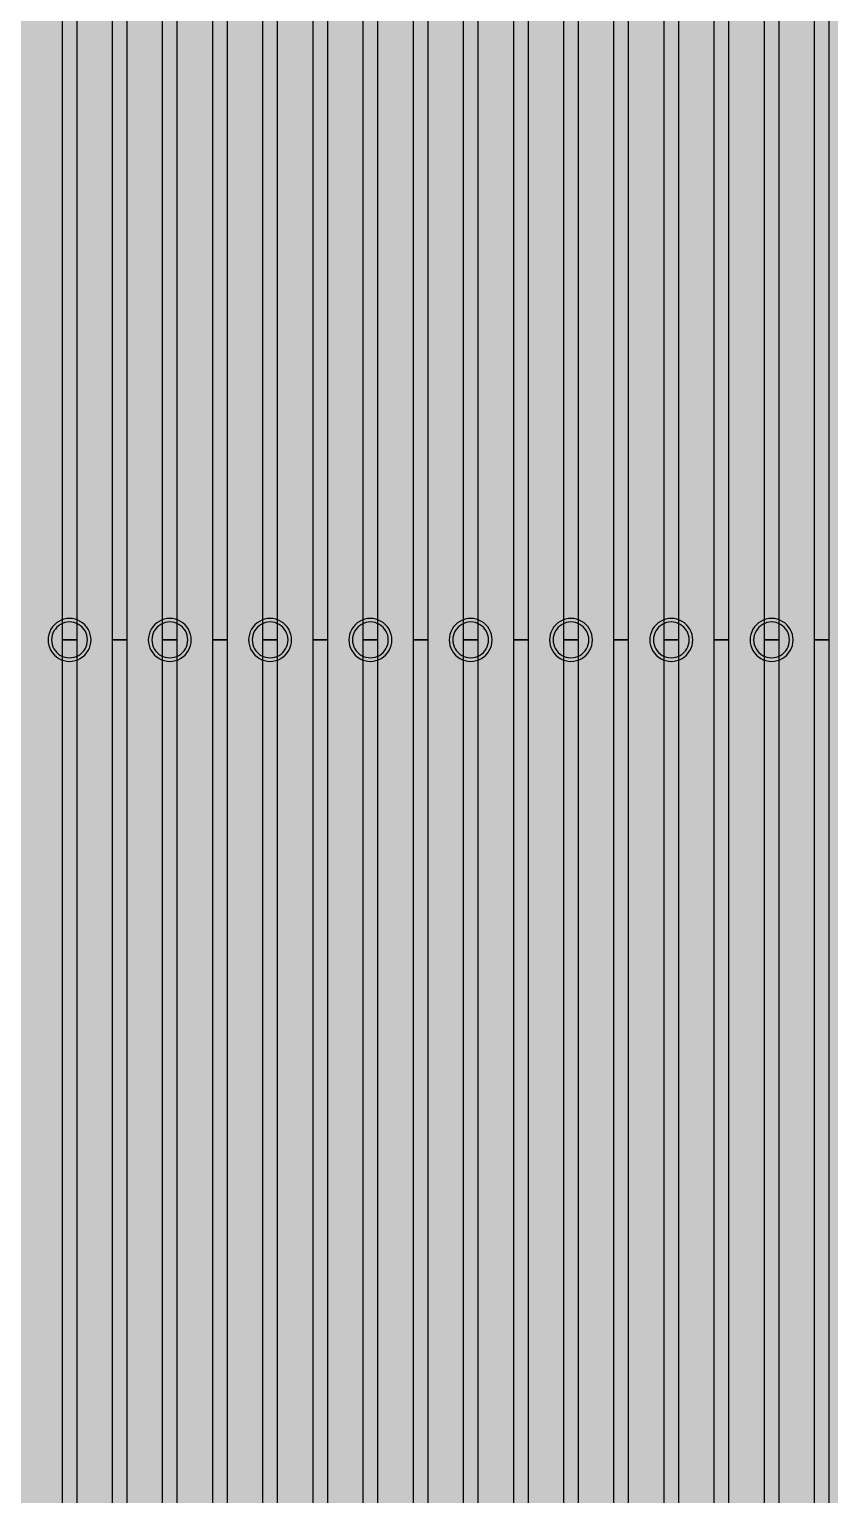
# Model space of a CAD drawing. Header units: metres. Extents: x -7231 to 10969, y -37556 to 1873.
# Drawn here: x 2755.9 to 2867.6, y -16751.3 to -16546.6 of the extents above; entities that cross this region are included whole.
import ezdxf

# ---------------------------------------------------------------- set-up
doc = ezdxf.new("R2010")
doc.units = ezdxf.units.M
for name, color, linetype in [('Metal1', 4, 'CONTINUOUS'), ('Metal2', 3, 'CONTINUOUS'), ('Polyimide', 7, 'CONTINUOUS')]:
    doc.layers.add(name, color=color, linetype=linetype)

msp = doc.modelspace()

# ---------------------------------------------------------------- hatches: boundary and pattern name
at = {"layer": 'Polyimide'}
msp.add_hatch(color=7, dxfattribs=at).paths.add_polyline_path([(4065.69, -468), (4066.67, -501.99), (4068.51, -535.99), (4071.41, -569.99), (4075.54, -603.99), (4081.04, -637.99), (4088.01, -671.99), (4096.52, -705.98), (4106.62, -739.98), (4118.33, -773.98), (4131.63, -807.98), (4146.49, -841.98), (4162.87, -875.98), (4180.68, -909.97), (4199.83, -943.97), (4220.22, -977.97), (4241.73, -1011.97), (4264.21, -1045.97), (4287.52, -1079.96), (4311.51, -1113.96), (4336.01, -1147.96), (4360.86, -1181.96), (4385.88, -1215.96), (4410.89, -1249.96), (4435.74, -1283.95), (4460.24, -1317.95), (4484.23, -1351.95), (4507.54, -1385.95), (4530.02, -1419.95), (4551.53, -1453.94), (4571.92, -1487.94), (4591.07, -1521.94), (4608.88, -1555.94), (4625.26, -1589.94), (4640.12, -1623.94), (4653.42, -1657.93), (4665.13, -1691.93), (4675.23, -1725.93), (4683.74, -1759.93), (4690.71, -1793.93), (4696.21, -1827.93), (4700.34, -1861.92), (4703.24, -1895.92), (4705.08, -1929.92), (4706.06, -1963.92), (4706.44, -1997.92), (4706.5, -2031.91), (4706.5, -4793.02), (4709.95, -4838.39), (4720.22, -4882.71), (4737.08, -4924.98), (4760.13, -4964.2), (4788.85, -4999.49), (4822.58, -5030.03), (4860.53, -5055.12), (4901.85, -5074.18), (4901.85, -5074.18), (4970.68, -5105.23), (5034.7, -5145.26), (5092.76, -5193.54), (5143.8, -5249.19), (5186.89, -5311.2), (5221.24, -5378.44), (5246.23, -5449.69), (5261.41, -5523.66), (5266.5, -5599), (5261.41, -5674.34), (5246.23, -5748.31), (5221.24, -5819.56), (5186.89, -5886.8), (5143.8, -5948.81), (5092.76, -6004.46), (5034.7, -6052.74), (4970.68, -6092.77), (4901.85, -6123.82), (4860.53, -6142.88), (4822.58, -6167.97), (4788.85, -6198.51), (4760.13, -6233.8), (4737.08, -6273.02), (4720.22, -6315.29), (4709.95, -6359.61), (4706.5, -6404.98), (4706.5, -9221.52), (4709.95, -9266.88), (4720.22, -9311.21), (4737.08, -9353.47), (4760.13, -9392.7), (4788.85, -9427.98), (4822.58, -9458.52), (4860.53, -9483.61), (4901.85, -9502.67), (4970.68, -9533.72), (5034.7, -9573.75), (5092.76, -9622.03), (5143.8, -9677.68), (5186.89, -9739.69), (5221.24, -9806.94), (5246.23, -9878.19), (5261.41, -9952.16), (5266.5, -10027.49), (5261.41, -10102.83), (5246.23, -10176.8), (5221.24, -10248.05), (5186.89, -10315.3), (5143.8, -10377.31), (5092.76, -10432.96), (5034.7, -10481.24), (4970.68, -10521.27), (4901.85, -10552.32), (4860.53, -10571.38), (4822.58, -10596.46), (4788.85, -10627), (4760.13, -10662.29), (4737.08, -10701.52), (4720.22, -10743.78), (4709.95, -10788.1), (4706.5, -10833.47), (4706.5, -13650.01), (4709.95, -13695.38), (4720.22, -13739.7), (4737.08, -13781.96), (4760.13, -13821.19), (4788.85, -13856.48), (4822.58, -13887.02), (4860.53, -13912.11), (4901.85, -13931.17), (4970.68, -13962.22), (5034.7, -14002.25), (5092.76, -14050.53), (5143.8, -14106.18), (5186.89, -14168.19), (5221.24, -14235.43), (5246.23, -14306.68), (5261.41, -14380.65), (5266.5, -14455.99), (5261.41, -14531.33), (5246.23, -14605.29), (5221.24, -14676.55), (5186.89, -14743.79), (5143.8, -14805.8), (5092.76, -14861.45), (5034.7, -14909.73), (4970.68, -14949.76), (4901.85, -14980.81), (4860.53, -14999.87), (4822.58, -15024.96), (4788.85, -15055.5), (4760.13, -15090.79), (4737.08, -15130.01), (4720.22, -15172.27), (4709.95, -15216.6), (4706.5, -15261.97), (4706.5, -15455.99), (4720.95, -15750.04), (4764.14, -16041.26), (4835.68, -16326.84), (4934.86, -16604.04), (5060.74, -16870.18), (5212.09, -17122.7), (5387.47, -17359.17), (5585.18, -17577.31), (5803.32, -17775.02), (6039.79, -17950.4), (6292.31, -18101.75), (6558.45, -18227.63), (6835.65, -18326.81), (7121.23, -18398.34), (7412.45, -18441.54), (7706.5, -18455.99), (9969.01, -18455.99), (10047.42, -18459.84), (10125.08, -18471.36), (10201.23, -18490.44), (10275.15, -18516.89), (10346.12, -18550.45), (10413.46, -18590.81), (10476.52, -18637.58), (10534.69, -18690.3), (10587.41, -18748.47), (10634.18, -18811.53), (10674.54, -18878.87), (10708.11, -18949.84), (10734.56, -19023.76), (10753.63, -19099.92), (10765.15, -19177.58), (10769.01, -19255.99), (10769.01, -20895.8), (10730.24, -20951.41), (10694.6, -21009.08), (10662.21, -21068.63), (10633.17, -21129.89), (10607.55, -21192.66), (10585.45, -21256.74), (10566.93, -21321.96), (10552.05, -21388.09), (10540.84, -21454.95), (10533.35, -21522.33), (10529.6, -21590.02), (10529.6, -21657.81), (10533.35, -21725.5), (10540.84, -21792.87), (10552.05, -21859.73), (10566.93, -21925.87), (10585.45, -21991.08), (10607.55, -22055.17), (10633.17, -22117.94), (10662.21, -22179.19), (10694.6, -22238.74), (10730.24, -22296.41), (10769.01, -22352.03), (10769.01, -32454.24), (10728.74, -32510.49), (10691.72, -32568.92), (10658.05, -32629.35), (10627.85, -32691.58), (10601.2, -32755.42), (10578.21, -32820.67), (10558.93, -32887.1), (10543.44, -32954.52), (10531.77, -33022.71), (10523.97, -33091.44), (10520.07, -33160.51), (10520.07, -33229.69), (10523.97, -33298.75), (10531.77, -33367.49), (10543.44, -33435.67), (10558.93, -33503.09), (10578.21, -33569.53), (10601.2, -33634.77), (10627.85, -33698.61), (10658.05, -33760.85), (10691.72, -33821.28), (10728.74, -33879.71), (10769.01, -33935.96), (10769.01, -36556), (10765.15, -36634.41), (10753.63, -36712.07), (10734.56, -36788.23), (10708.11, -36862.15), (10674.54, -36933.12), (10634.18, -37000.46), (10587.41, -37063.51), (10534.69, -37121.69), (10476.52, -37174.41), (10413.46, -37221.18), (10346.12, -37261.54), (10275.15, -37295.1), (10201.23, -37321.55), (10125.08, -37340.63), (10047.42, -37352.15), (9969.01, -37356), (-6231.01, -37356), (-6309.42, -37352.15), (-6387.08, -37340.63), (-6463.23, -37321.55), (-6537.15, -37295.1), (-6608.12, -37261.54), (-6675.46, -37221.18), (-6738.52, -37174.41), (-6796.69, -37121.69), (-6849.41, -37063.51), (-6896.18, -37000.46), (-6936.54, -36933.12), (-6970.11, -36862.15), (-6996.56, -36788.23), (-7015.63, -36712.07), (-7027.15, -36634.41), (-7031.01, -36556), (-7031.01, -33936), (-6990.74, -33879.75), (-6953.7, -33821.31), (-6920.03, -33760.88), (-6889.82, -33698.64), (-6863.18, -33634.8), (-6840.18, -33569.55), (-6820.9, -33503.11), (-6805.4, -33435.69), (-6793.74, -33367.49), (-6785.94, -33298.75), (-6782.03, -33229.68), (-6782.03, -33160.5), (-6785.94, -33091.43), (-6793.74, -33022.69), (-6805.4, -32954.5), (-6820.9, -32887.07), (-6840.18, -32820.63), (-6863.18, -32755.39), (-6889.82, -32691.54), (-6920.03, -32629.3), (-6953.7, -32568.87), (-6990.74, -32510.43), (-7031.01, -32454.18), (-7031.01, -22364.83), (-6990.74, -22308.58), (-6953.7, -22250.14), (-6920.03, -22189.71), (-6889.82, -22127.47), (-6863.18, -22063.62), (-6840.18, -21998.38), (-6820.9, -21931.94), (-6805.4, -21864.51), (-6793.74, -21796.32), (-6785.94, -21727.58), (-6782.03, -21658.51), (-6782.03, -21589.33), (-6785.94, -21520.26), (-6793.74, -21451.52), (-6805.4, -21383.32), (-6820.9, -21315.9), (-6840.18, -21249.46), (-6863.18, -21184.21), (-6889.82, -21120.37), (-6920.03, -21058.13), (-6953.7, -20997.7), (-6990.74, -20939.26), (-7031.01, -20883.01), (-7031.01, -19255.99), (-7027.15, -19177.58), (-7015.63, -19099.92), (-6996.56, -19023.76), (-6970.11, -18949.84), (-6936.54, -18878.87), (-6896.18, -18811.53), (-6849.41, -18748.47), (-6796.69, -18690.3), (-6738.52, -18637.58), (-6675.46, -18590.81), (-6608.12, -18550.45), (-6537.15, -18516.89), (-6463.23, -18490.44), (-6387.08, -18471.36), (-6309.42, -18459.84), (-6231.01, -18455.99), (-3968.5, -18455.99), (-3674.45, -18441.54), (-3383.23, -18398.34), (-3097.65, -18326.81), (-2820.45, -18227.63), (-2554.31, -18101.75), (-2301.79, -17950.4), (-2065.32, -17775.02), (-1847.18, -17577.31), (-1649.47, -17359.17), (-1474.09, -17122.7), (-1322.74, -16870.18), (-1196.86, -16604.04), (-1097.68, -16326.84), (-1026.14, -16041.26), (-982.95, -15750.04), (-968.5, -15455.99), (-968.5, -15261.97), (-971.95, -15216.6), (-982.22, -15172.27), (-999.08, -15130.01), (-1022.13, -15090.79), (-1050.85, -15055.5), (-1084.58, -15024.96), (-1122.53, -14999.87), (-1163.85, -14980.81), (-1232.68, -14949.76), (-1296.7, -14909.73), (-1354.76, -14861.45), (-1405.8, -14805.8), (-1448.89, -14743.79), (-1483.24, -14676.55), (-1508.23, -14605.29), (-1523.41, -14531.33), (-1528.5, -14455.99), (-1523.41, -14380.65), (-1508.23, -14306.68), (-1483.24, -14235.43), (-1448.89, -14168.19), (-1405.8, -14106.18), (-1354.76, -14050.53), (-1296.7, -14002.25), (-1232.68, -13962.22), (-1163.85, -13931.17), (-1122.53, -13912.11), (-1084.58, -13887.02), (-1050.85, -13856.48), (-1022.13, -13821.19), (-999.08, -13781.96), (-982.22, -13739.7), (-971.95, -13695.38), (-968.5, -13650.01), (-968.5, -12309.64), (-971.95, -12264.27), (-982.22, -12219.94), (-999.08, -12177.68), (-1022.13, -12138.46), (-1050.85, -12103.17), (-1084.58, -12072.63), (-1122.53, -12047.54), (-1163.85, -12028.48), (-1232.68, -11997.43), (-1296.7, -11957.4), (-1354.76, -11909.12), (-1405.8, -11853.47), (-1448.89, -11791.46), (-1483.24, -11724.22), (-1508.23, -11652.96), (-1523.41, -11579), (-1528.5, -11503.66), (-1523.41, -11428.32), (-1508.23, -11354.35), (-1483.24, -11283.1), (-1448.89, -11215.86), (-1405.8, -11153.85), (-1354.76, -11098.2), (-1296.7, -11049.92), (-1232.68, -11009.89), (-1163.85, -10978.84), (-1122.53, -10959.78), (-1084.58, -10934.69), (-1050.85, -10904.15), (-1022.13, -10868.86), (-999.08, -10829.63), (-982.22, -10787.37), (-971.95, -10743.05), (-968.5, -10697.68), (-968.5, -9357.31), (-971.95, -9311.94), (-982.22, -9267.62), (-999.08, -9225.35), (-1022.13, -9186.13), (-1050.85, -9150.84), (-1084.58, -9120.3), (-1122.53, -9095.21), (-1163.85, -9076.15), (-1163.85, -9076.15), (-1232.68, -9045.1), (-1296.7, -9005.07), (-1354.76, -8956.79), (-1405.8, -8901.14), (-1448.89, -8839.13), (-1483.24, -8771.89), (-1508.23, -8700.64), (-1523.41, -8626.67), (-1528.5, -8551.33), (-1523.41, -8475.99), (-1508.23, -8402.02), (-1483.24, -8330.77), (-1448.89, -8263.53), (-1405.8, -8201.52), (-1354.76, -8145.87), (-1296.7, -8097.59), (-1232.68, -8057.56), (-1163.85, -8026.51), (-1163.85, -8026.51), (-1122.53, -8007.45), (-1084.58, -7982.36), (-1050.85, -7951.82), (-1022.13, -7916.53), (-999.08, -7877.31), (-982.22, -7835.04), (-971.95, -7790.72), (-968.5, -7745.35), (-968.5, -6404.98), (-971.95, -6359.61), (-982.22, -6315.29), (-999.08, -6273.02), (-1022.13, -6233.8), (-1050.85, -6198.51), (-1084.58, -6167.97), (-1122.53, -6142.88), (-1163.85, -6123.82), (-1163.85, -6123.82), (-1232.68, -6092.77), (-1296.7, -6052.74), (-1354.76, -6004.46), (-1405.8, -5948.81), (-1448.89, -5886.8), (-1483.24, -5819.56), (-1508.23, -5748.31), (-1523.41, -5674.34), (-1528.5, -5599), (-1523.41, -5523.66), (-1508.23, -5449.69), (-1483.24, -5378.44), (-1448.89, -5311.2), (-1405.8, -5249.19), (-1354.76, -5193.54), (-1296.7, -5145.26), (-1232.68, -5105.23), (-1163.85, -5074.18), (-1163.85, -5074.18), (-1122.53, -5055.12), (-1084.58, -5030.03), (-1050.85, -4999.49), (-1022.13, -4964.2), (-999.08, -4924.98), (-982.22, -4882.71), (-971.95, -4838.39), (-968.5, -4793.02), (-968.5, -2031.91), (-968.44, -1997.92), (-968.06, -1963.92), (-967.05, -1929.92), (-965.18, -1895.92), (-962.22, -1861.92), (-958.01, -1827.93), (-952.41, -1793.93), (-945.31, -1759.93), (-936.64, -1725.93), (-926.35, -1691.93), (-914.43, -1657.93), (-900.88, -1623.94), (-885.74, -1589.94), (-869.05, -1555.94), (-850.91, -1521.94), (-831.4, -1487.94), (-810.63, -1453.94), (-788.72, -1419.95), (-765.82, -1385.95), (-742.07, -1351.95), (-717.63, -1317.95), (-692.67, -1283.95), (-667.36, -1249.96), (-641.88, -1215.96), (-616.39, -1181.96), (-591.08, -1147.96), (-566.12, -1113.96), (-541.68, -1079.96), (-517.93, -1045.97), (-495.03, -1011.97), (-473.12, -977.97), (-452.35, -943.97), (-432.84, -909.97), (-414.7, -875.98), (-398.01, -841.98), (-382.87, -807.98), (-369.32, -773.98), (-357.4, -739.98), (-347.11, -705.98), (-338.44, -671.99), (-331.34, -637.99), (-325.74, -603.99), (-321.53, -569.99), (-318.57, -535.99), (-316.7, -501.99), (-315.69, -468), (-315.31, -434), (-315.25, -400), (-315.25, 401), (-315.25, 451), (-315.25, 1644), (-270.25, 1644), (-270.03, 1637.13), (-269.35, 1630.29), (-268.23, 1623.52), (-266.67, 1616.82), (-264.68, 1610.25), (-262.26, 1603.82), (-259.42, 1597.56), (-256.18, 1591.5), (-252.55, 1585.67), (-248.55, 1580.08), (-244.19, 1574.77), (-239.5, 1569.75), (-234.48, 1565.06), (-229.17, 1560.7), (-223.58, 1556.7), (-217.75, 1553.07), (-211.69, 1549.83), (-205.43, 1546.99), (-199, 1544.57), (-192.43, 1542.58), (-185.73, 1541.02), (-178.96, 1539.9), (-172.12, 1539.22), (-165.25, 1539), (-158.38, 1539.22), (-151.54, 1539.9), (-144.77, 1541.02), (-138.07, 1542.58), (-131.5, 1544.57), (-125.07, 1546.99), (-118.81, 1549.83), (-112.75, 1553.07), (-106.92, 1556.7), (-101.33, 1560.7), (-96.02, 1565.06), (-91, 1569.75), (-86.31, 1574.77), (-81.95, 1580.08), (-77.95, 1585.67), (-74.32, 1591.5), (-71.08, 1597.56), (-68.24, 1603.82), (-65.82, 1610.25), (-63.83, 1616.82), (-62.27, 1623.52), (-61.15, 1630.29), (-60.47, 1637.13), (-60.25, 1644), (1853, 1644), (1853, 1573), (3815.25, 1573), (3815.46, 1579.54), (3816.11, 1586.05), (3817.17, 1592.51), (3818.66, 1598.88), (3820.56, 1605.14), (3822.86, 1611.27), (3825.56, 1617.23), (3828.65, 1623), (3832.1, 1628.56), (3835.91, 1633.88), (3840.07, 1638.93), (3844.54, 1643.71), (3849.32, 1648.18), (3854.37, 1652.34), (3859.69, 1656.15), (3865.25, 1659.6), (3871.02, 1662.69), (3876.98, 1665.39), (3883.11, 1667.69), (3889.37, 1669.59), (3895.74, 1671.08), (3902.2, 1672.14), (3908.71, 1672.79), (3915.25, 1673), (3921.79, 1672.79), (3928.3, 1672.14), (3934.76, 1671.08), (3941.13, 1669.59), (3947.39, 1667.69), (3953.52, 1665.39), (3959.48, 1662.69), (3965.25, 1659.6), (3970.81, 1656.15), (3976.13, 1652.34), (3981.18, 1648.18), (3985.96, 1643.71), (3990.43, 1638.93), (3994.59, 1633.88), (3998.4, 1628.56), (4001.85, 1623), (4004.94, 1617.23), (4007.64, 1611.27), (4009.94, 1605.14), (4011.84, 1598.88), (4013.33, 1592.51), (4014.39, 1586.05), (4015.04, 1579.54), (4015.25, 1573), (4065.25, 1573), (4065.25, 451), (4065.25, 401), (4065.25, -400), (4065.31, -434), (4065.69, -468)])

# ---------------------------------------------------------------- linework, layer by layer
at = {"layer": 'Metal1'}
for points in [[(2762.5, -2031.78), (2762.5, -16631.91), (2760.5, -16631.91), (2760.5, -2032.05)], [(2769.5, -2031.78), (2769.5, -16631.91), (2767.5, -16631.91), (2767.5, -2032.05)], [(2776.5, -2031.78), (2776.5, -16631.91), (2774.5, -16631.91), (2774.5, -2032.05)], [(2783.5, -2031.78), (2783.5, -16631.91), (2781.5, -16631.91), (2781.5, -2032.05)], [(2790.5, -2031.78), (2790.5, -16631.91), (2788.5, -16631.91), (2788.5, -2032.05)], [(2797.5, -2031.78), (2797.5, -16631.91), (2795.5, -16631.91), (2795.5, -2032.05)], [(2804.5, -2031.78), (2804.5, -16631.91), (2802.5, -16631.91), (2802.5, -2032.05)], [(2811.5, -2031.78), (2811.5, -16631.91), (2809.5, -16631.91), (2809.5, -2032.05)], [(2818.5, -2031.78), (2818.5, -16631.91), (2816.5, -16631.91), (2816.5, -2032.05)], [(2825.5, -2031.78), (2825.5, -16631.91), (2823.5, -16631.91), (2823.5, -2032.05)], [(2832.5, -2031.77), (2832.5, -16631.91), (2830.5, -16631.91), (2830.5, -2032.06)], [(2839.5, -2031.77), (2839.5, -16631.91), (2837.5, -16631.91), (2837.5, -2032.06)], [(2846.5, -2031.77), (2846.5, -16631.91), (2844.5, -16631.91), (2844.5, -2032.06)], [(2853.5, -2031.77), (2853.5, -16631.91), (2851.5, -16631.91), (2851.5, -2032.06)], [(2860.5, -2031.77), (2860.5, -16631.91), (2858.5, -16631.91), (2858.5, -2032.06)], [(2867.5, -2031.77), (2867.5, -16631.91), (2865.5, -16631.91), (2865.5, -2032.06)], [(2710.38, -17789.08), (2718.55, -17766.58), (2726.72, -17744.08), (2734.89, -17721.58), (2743.06, -17699.08), (2751.22, -17676.57), (2759.39, -17654.07), (2764.26, -17640.66), (2767.5, -17622.25), (2767.5, -16631.91), (2769.5, -16631.91), (2769.5, -17622.43), (2766.2, -17641.17), (2761.27, -17654.76), (2753.1, -17677.26), (2744.94, -17699.76), (2736.77, -17722.26), (2728.6, -17744.76), (2720.43, -17767.26), (2712.26, -17789.76)], [(2723.49, -17789.07), (2731.79, -17766.57), (2740.08, -17744.07), (2748.38, -17721.57), (2756.68, -17699.07), (2764.97, -17676.57), (2773.27, -17654.07), (2778.21, -17640.65), (2781.5, -17622.23), (2781.5, -16631.91), (2783.5, -16631.91), (2783.5, -17622.41), (2780.15, -17641.18), (2775.14, -17654.76), (2766.85, -17677.26), (2758.55, -17699.76), (2750.26, -17722.26), (2741.96, -17744.76), (2733.67, -17767.26), (2725.37, -17789.77)], [(2736.61, -17789.07), (2745.03, -17766.57), (2753.45, -17744.07), (2761.87, -17721.57), (2770.3, -17699.07), (2778.72, -17676.57), (2787.14, -17654.06), (2792.16, -17640.65), (2795.5, -17622.21), (2795.5, -16631.91), (2797.5, -16631.91), (2797.5, -17622.39), (2794.1, -17641.18), (2789.01, -17654.77), (2780.59, -17677.27), (2772.17, -17699.77), (2763.75, -17722.27), (2755.32, -17744.77), (2746.9, -17767.27), (2738.48, -17789.77)], [(2749.72, -17789.06), (2758.27, -17766.56), (2766.82, -17744.06), (2775.37, -17721.56), (2783.92, -17699.06), (2792.47, -17676.56), (2801.02, -17654.06), (2806.11, -17640.64), (2809.5, -17622.2), (2809.5, -16631.91), (2811.5, -16631.91), (2811.5, -17622.38), (2808.05, -17641.19), (2802.89, -17654.77), (2794.34, -17677.27), (2785.79, -17699.77), (2777.24, -17722.27), (2768.69, -17744.77), (2760.14, -17767.27), (2751.59, -17789.77)], [(2762.83, -17789.06), (2771.51, -17766.56), (2780.18, -17744.06), (2788.86, -17721.56), (2797.54, -17699.06), (2806.21, -17676.56), (2814.89, -17654.06), (2820.06, -17640.64), (2823.5, -17622.18), (2823.5, -16631.91), (2825.5, -16631.91), (2825.5, -17622.36), (2822, -17641.19), (2816.76, -17654.78), (2808.08, -17677.28), (2799.4, -17699.78), (2790.73, -17722.28), (2782.05, -17744.78), (2773.37, -17767.28), (2764.7, -17789.78)], [(2775.94, -17789.06), (2784.75, -17766.55), (2793.55, -17744.05), (2802.35, -17721.55), (2811.16, -17699.05), (2819.96, -17676.55), (2828.76, -17654.05), (2834.01, -17640.64), (2837.5, -17622.16), (2837.5, -16631.91), (2839.5, -16631.91), (2839.5, -17622.34), (2835.94, -17641.19), (2830.63, -17654.78), (2821.82, -17677.28), (2813.02, -17699.78), (2804.22, -17722.28), (2795.41, -17744.78), (2786.61, -17767.28), (2777.8, -17789.78)], [(2789.05, -17789.05), (2797.98, -17766.55), (2806.92, -17744.05), (2815.85, -17721.55), (2824.78, -17699.05), (2833.71, -17676.55), (2842.64, -17654.05), (2847.96, -17640.63), (2851.5, -17622.14), (2851.5, -16631.91), (2853.5, -16631.91), (2853.5, -17622.33), (2849.89, -17641.2), (2844.5, -17654.78), (2835.57, -17677.28), (2826.64, -17699.79), (2817.71, -17722.29), (2808.77, -17744.79), (2799.84, -17767.29), (2790.91, -17789.79)], [(2802.17, -17789.05), (2811.22, -17766.55), (2820.28, -17744.04), (2829.34, -17721.54), (2838.4, -17699.04), (2847.46, -17676.54), (2856.51, -17654.04), (2861.91, -17640.63), (2865.5, -17622.12), (2865.5, -16631.91), (2867.5, -16631.91), (2867.5, -17622.31), (2863.84, -17641.2), (2858.37, -17654.79), (2849.31, -17677.29), (2840.25, -17699.79), (2831.2, -17722.29), (2822.14, -17744.79), (2813.08, -17767.29), (2804.02, -17789.79)]]:
    msp.add_lwpolyline(points, dxfattribs=at)
for points in [[(2764.5, -16631.91), (2764.47, -16631.52), (2764.4, -16631.14), (2764.27, -16630.77), (2764.1, -16630.41), (2763.88, -16630.09), (2763.62, -16629.79), (2763.33, -16629.53), (2763, -16629.32), (2762.65, -16629.14), (2762.28, -16629.02), (2761.89, -16628.94), (2761.5, -16628.91), (2761.11, -16628.94), (2760.72, -16629.02), (2760.35, -16629.14), (2760, -16629.32), (2759.67, -16629.53), (2759.38, -16629.79), (2759.12, -16630.09), (2758.9, -16630.41), (2758.73, -16630.77), (2758.6, -16631.14), (2758.53, -16631.52), (2758.5, -16631.91), (2758.53, -16632.31), (2758.6, -16632.69), (2758.73, -16633.06), (2758.9, -16633.41), (2759.12, -16633.74), (2759.38, -16634.04), (2759.67, -16634.29), (2760, -16634.51), (2760.35, -16634.69), (2760.72, -16634.81), (2761.11, -16634.89), (2761.5, -16634.91), (2761.89, -16634.89), (2762.28, -16634.81), (2762.65, -16634.69), (2763, -16634.51), (2763.33, -16634.29), (2763.62, -16634.04), (2763.88, -16633.74), (2764.1, -16633.41), (2764.27, -16633.06), (2764.4, -16632.69), (2764.47, -16632.31), (2764.5, -16631.91)], [(2778.5, -16631.91), (2778.47, -16631.52), (2778.4, -16631.14), (2778.27, -16630.77), (2778.1, -16630.41), (2777.88, -16630.09), (2777.62, -16629.79), (2777.33, -16629.53), (2777, -16629.32), (2776.65, -16629.14), (2776.28, -16629.02), (2775.89, -16628.94), (2775.5, -16628.91), (2775.11, -16628.94), (2774.72, -16629.02), (2774.35, -16629.14), (2774, -16629.32), (2773.67, -16629.53), (2773.38, -16629.79), (2773.12, -16630.09), (2772.9, -16630.41), (2772.73, -16630.77), (2772.6, -16631.14), (2772.53, -16631.52), (2772.5, -16631.91), (2772.53, -16632.31), (2772.6, -16632.69), (2772.73, -16633.06), (2772.9, -16633.41), (2773.12, -16633.74), (2773.38, -16634.04), (2773.67, -16634.29), (2774, -16634.51), (2774.35, -16634.69), (2774.72, -16634.81), (2775.11, -16634.89), (2775.5, -16634.91), (2775.89, -16634.89), (2776.28, -16634.81), (2776.65, -16634.69), (2777, -16634.51), (2777.33, -16634.29), (2777.62, -16634.04), (2777.88, -16633.74), (2778.1, -16633.41), (2778.27, -16633.06), (2778.4, -16632.69), (2778.47, -16632.31), (2778.5, -16631.91)], [(2792.5, -16631.91), (2792.47, -16631.52), (2792.4, -16631.14), (2792.27, -16630.77), (2792.1, -16630.41), (2791.88, -16630.09), (2791.62, -16629.79), (2791.33, -16629.53), (2791, -16629.32), (2790.65, -16629.14), (2790.28, -16629.02), (2789.89, -16628.94), (2789.5, -16628.91), (2789.11, -16628.94), (2788.72, -16629.02), (2788.35, -16629.14), (2788, -16629.32), (2787.67, -16629.53), (2787.38, -16629.79), (2787.12, -16630.09), (2786.9, -16630.41), (2786.73, -16630.77), (2786.6, -16631.14), (2786.53, -16631.52), (2786.5, -16631.91), (2786.53, -16632.31), (2786.6, -16632.69), (2786.73, -16633.06), (2786.9, -16633.41), (2787.12, -16633.74), (2787.38, -16634.04), (2787.67, -16634.29), (2788, -16634.51), (2788.35, -16634.69), (2788.72, -16634.81), (2789.11, -16634.89), (2789.5, -16634.91), (2789.89, -16634.89), (2790.28, -16634.81), (2790.65, -16634.69), (2791, -16634.51), (2791.33, -16634.29), (2791.62, -16634.04), (2791.88, -16633.74), (2792.1, -16633.41), (2792.27, -16633.06), (2792.4, -16632.69), (2792.47, -16632.31), (2792.5, -16631.91)], [(2806.5, -16631.91), (2806.47, -16631.52), (2806.4, -16631.14), (2806.27, -16630.77), (2806.1, -16630.41), (2805.88, -16630.09), (2805.62, -16629.79), (2805.33, -16629.53), (2805, -16629.32), (2804.65, -16629.14), (2804.28, -16629.02), (2803.89, -16628.94), (2803.5, -16628.91), (2803.11, -16628.94), (2802.72, -16629.02), (2802.35, -16629.14), (2802, -16629.32), (2801.67, -16629.53), (2801.38, -16629.79), (2801.12, -16630.09), (2800.9, -16630.41), (2800.73, -16630.77), (2800.6, -16631.14), (2800.53, -16631.52), (2800.5, -16631.91), (2800.53, -16632.31), (2800.6, -16632.69), (2800.73, -16633.06), (2800.9, -16633.41), (2801.12, -16633.74), (2801.38, -16634.04), (2801.67, -16634.29), (2802, -16634.51), (2802.35, -16634.69), (2802.72, -16634.81), (2803.11, -16634.89), (2803.5, -16634.91), (2803.89, -16634.89), (2804.28, -16634.81), (2804.65, -16634.69), (2805, -16634.51), (2805.33, -16634.29), (2805.62, -16634.04), (2805.88, -16633.74), (2806.1, -16633.41), (2806.27, -16633.06), (2806.4, -16632.69), (2806.47, -16632.31), (2806.5, -16631.91)], [(2820.5, -16631.91), (2820.47, -16631.52), (2820.4, -16631.14), (2820.27, -16630.77), (2820.1, -16630.41), (2819.88, -16630.09), (2819.62, -16629.79), (2819.33, -16629.53), (2819, -16629.32), (2818.65, -16629.14), (2818.28, -16629.02), (2817.89, -16628.94), (2817.5, -16628.91), (2817.11, -16628.94), (2816.72, -16629.02), (2816.35, -16629.14), (2816, -16629.32), (2815.67, -16629.53), (2815.38, -16629.79), (2815.12, -16630.09), (2814.9, -16630.41), (2814.73, -16630.77), (2814.6, -16631.14), (2814.53, -16631.52), (2814.5, -16631.91), (2814.53, -16632.31), (2814.6, -16632.69), (2814.73, -16633.06), (2814.9, -16633.41), (2815.12, -16633.74), (2815.38, -16634.04), (2815.67, -16634.29), (2816, -16634.51), (2816.35, -16634.69), (2816.72, -16634.81), (2817.11, -16634.89), (2817.5, -16634.91), (2817.89, -16634.89), (2818.28, -16634.81), (2818.65, -16634.69), (2819, -16634.51), (2819.33, -16634.29), (2819.62, -16634.04), (2819.88, -16633.74), (2820.1, -16633.41), (2820.27, -16633.06), (2820.4, -16632.69), (2820.47, -16632.31), (2820.5, -16631.91)], [(2834.5, -16631.91), (2834.47, -16631.52), (2834.4, -16631.14), (2834.27, -16630.77), (2834.1, -16630.41), (2833.88, -16630.09), (2833.62, -16629.79), (2833.33, -16629.53), (2833, -16629.32), (2832.65, -16629.14), (2832.28, -16629.02), (2831.89, -16628.94), (2831.5, -16628.91), (2831.11, -16628.94), (2830.72, -16629.02), (2830.35, -16629.14), (2830, -16629.32), (2829.67, -16629.53), (2829.38, -16629.79), (2829.12, -16630.09), (2828.9, -16630.41), (2828.73, -16630.77), (2828.6, -16631.14), (2828.53, -16631.52), (2828.5, -16631.91), (2828.53, -16632.31), (2828.6, -16632.69), (2828.73, -16633.06), (2828.9, -16633.41), (2829.12, -16633.74), (2829.38, -16634.04), (2829.67, -16634.29), (2830, -16634.51), (2830.35, -16634.69), (2830.72, -16634.81), (2831.11, -16634.89), (2831.5, -16634.91), (2831.89, -16634.89), (2832.28, -16634.81), (2832.65, -16634.69), (2833, -16634.51), (2833.33, -16634.29), (2833.62, -16634.04), (2833.88, -16633.74), (2834.1, -16633.41), (2834.27, -16633.06), (2834.4, -16632.69), (2834.47, -16632.31), (2834.5, -16631.91)], [(2848.5, -16631.91), (2848.47, -16631.52), (2848.4, -16631.14), (2848.27, -16630.77), (2848.1, -16630.41), (2847.88, -16630.09), (2847.62, -16629.79), (2847.33, -16629.53), (2847, -16629.32), (2846.65, -16629.14), (2846.28, -16629.02), (2845.89, -16628.94), (2845.5, -16628.91), (2845.11, -16628.94), (2844.72, -16629.02), (2844.35, -16629.14), (2844, -16629.32), (2843.67, -16629.53), (2843.38, -16629.79), (2843.12, -16630.09), (2842.9, -16630.41), (2842.73, -16630.77), (2842.6, -16631.14), (2842.53, -16631.52), (2842.5, -16631.91), (2842.53, -16632.31), (2842.6, -16632.69), (2842.73, -16633.06), (2842.9, -16633.41), (2843.12, -16633.74), (2843.38, -16634.04), (2843.67, -16634.29), (2844, -16634.51), (2844.35, -16634.69), (2844.72, -16634.81), (2845.11, -16634.89), (2845.5, -16634.91), (2845.89, -16634.89), (2846.28, -16634.81), (2846.65, -16634.69), (2847, -16634.51), (2847.33, -16634.29), (2847.62, -16634.04), (2847.88, -16633.74), (2848.1, -16633.41), (2848.27, -16633.06), (2848.4, -16632.69), (2848.47, -16632.31), (2848.5, -16631.91)], [(2862.5, -16631.91), (2862.47, -16631.52), (2862.4, -16631.14), (2862.27, -16630.77), (2862.1, -16630.41), (2861.88, -16630.09), (2861.62, -16629.79), (2861.33, -16629.53), (2861, -16629.32), (2860.65, -16629.14), (2860.28, -16629.02), (2859.89, -16628.94), (2859.5, -16628.91), (2859.11, -16628.94), (2858.72, -16629.02), (2858.35, -16629.14), (2858, -16629.32), (2857.67, -16629.53), (2857.38, -16629.79), (2857.12, -16630.09), (2856.9, -16630.41), (2856.73, -16630.77), (2856.6, -16631.14), (2856.53, -16631.52), (2856.5, -16631.91), (2856.53, -16632.31), (2856.6, -16632.69), (2856.73, -16633.06), (2856.9, -16633.41), (2857.12, -16633.74), (2857.38, -16634.04), (2857.67, -16634.29), (2858, -16634.51), (2858.35, -16634.69), (2858.72, -16634.81), (2859.11, -16634.89), (2859.5, -16634.91), (2859.89, -16634.89), (2860.28, -16634.81), (2860.65, -16634.69), (2861, -16634.51), (2861.33, -16634.29), (2861.62, -16634.04), (2861.88, -16633.74), (2862.1, -16633.41), (2862.27, -16633.06), (2862.4, -16632.69), (2862.47, -16632.31), (2862.5, -16631.91)]]:
    msp.add_lwpolyline(points, close=True, dxfattribs=at)
at = {"layer": 'Metal2'}
for points in [[(2764.5, -16631.91), (2764.47, -16631.52), (2764.4, -16631.14), (2764.27, -16630.77), (2764.1, -16630.41), (2763.88, -16630.09), (2763.62, -16629.79), (2763.33, -16629.53), (2763, -16629.32), (2762.65, -16629.14), (2762.28, -16629.02), (2761.89, -16628.94), (2761.5, -16628.91), (2761.11, -16628.94), (2760.72, -16629.02), (2760.35, -16629.14), (2760, -16629.32), (2759.67, -16629.53), (2759.38, -16629.79), (2759.12, -16630.09), (2758.9, -16630.41), (2758.73, -16630.77), (2758.6, -16631.14), (2758.53, -16631.52), (2758.5, -16631.91), (2758.53, -16632.31), (2758.6, -16632.69), (2758.73, -16633.06), (2758.9, -16633.41), (2759.12, -16633.74), (2759.38, -16634.04), (2759.67, -16634.29), (2760, -16634.51), (2760.35, -16634.69), (2760.72, -16634.81), (2761.11, -16634.89), (2761.5, -16634.91), (2761.89, -16634.89), (2762.28, -16634.81), (2762.65, -16634.69), (2763, -16634.51), (2763.33, -16634.29), (2763.62, -16634.04), (2763.88, -16633.74), (2764.1, -16633.41), (2764.27, -16633.06), (2764.4, -16632.69), (2764.47, -16632.31), (2764.5, -16631.91)], [(2778.5, -16631.91), (2778.47, -16631.52), (2778.4, -16631.14), (2778.27, -16630.77), (2778.1, -16630.41), (2777.88, -16630.09), (2777.62, -16629.79), (2777.33, -16629.53), (2777, -16629.32), (2776.65, -16629.14), (2776.28, -16629.02), (2775.89, -16628.94), (2775.5, -16628.91), (2775.11, -16628.94), (2774.72, -16629.02), (2774.35, -16629.14), (2774, -16629.32), (2773.67, -16629.53), (2773.38, -16629.79), (2773.12, -16630.09), (2772.9, -16630.41), (2772.73, -16630.77), (2772.6, -16631.14), (2772.53, -16631.52), (2772.5, -16631.91), (2772.53, -16632.31), (2772.6, -16632.69), (2772.73, -16633.06), (2772.9, -16633.41), (2773.12, -16633.74), (2773.38, -16634.04), (2773.67, -16634.29), (2774, -16634.51), (2774.35, -16634.69), (2774.72, -16634.81), (2775.11, -16634.89), (2775.5, -16634.91), (2775.89, -16634.89), (2776.28, -16634.81), (2776.65, -16634.69), (2777, -16634.51), (2777.33, -16634.29), (2777.62, -16634.04), (2777.88, -16633.74), (2778.1, -16633.41), (2778.27, -16633.06), (2778.4, -16632.69), (2778.47, -16632.31), (2778.5, -16631.91)], [(2792.5, -16631.91), (2792.47, -16631.52), (2792.4, -16631.14), (2792.27, -16630.77), (2792.1, -16630.41), (2791.88, -16630.09), (2791.62, -16629.79), (2791.33, -16629.53), (2791, -16629.32), (2790.65, -16629.14), (2790.28, -16629.02), (2789.89, -16628.94), (2789.5, -16628.91), (2789.11, -16628.94), (2788.72, -16629.02), (2788.35, -16629.14), (2788, -16629.32), (2787.67, -16629.53), (2787.38, -16629.79), (2787.12, -16630.09), (2786.9, -16630.41), (2786.73, -16630.77), (2786.6, -16631.14), (2786.53, -16631.52), (2786.5, -16631.91), (2786.53, -16632.31), (2786.6, -16632.69), (2786.73, -16633.06), (2786.9, -16633.41), (2787.12, -16633.74), (2787.38, -16634.04), (2787.67, -16634.29), (2788, -16634.51), (2788.35, -16634.69), (2788.72, -16634.81), (2789.11, -16634.89), (2789.5, -16634.91), (2789.89, -16634.89), (2790.28, -16634.81), (2790.65, -16634.69), (2791, -16634.51), (2791.33, -16634.29), (2791.62, -16634.04), (2791.88, -16633.74), (2792.1, -16633.41), (2792.27, -16633.06), (2792.4, -16632.69), (2792.47, -16632.31), (2792.5, -16631.91)], [(2806.5, -16631.91), (2806.47, -16631.52), (2806.4, -16631.14), (2806.27, -16630.77), (2806.1, -16630.41), (2805.88, -16630.09), (2805.62, -16629.79), (2805.33, -16629.53), (2805, -16629.32), (2804.65, -16629.14), (2804.28, -16629.02), (2803.89, -16628.94), (2803.5, -16628.91), (2803.11, -16628.94), (2802.72, -16629.02), (2802.35, -16629.14), (2802, -16629.32), (2801.67, -16629.53), (2801.38, -16629.79), (2801.12, -16630.09), (2800.9, -16630.41), (2800.73, -16630.77), (2800.6, -16631.14), (2800.53, -16631.52), (2800.5, -16631.91), (2800.53, -16632.31), (2800.6, -16632.69), (2800.73, -16633.06), (2800.9, -16633.41), (2801.12, -16633.74), (2801.38, -16634.04), (2801.67, -16634.29), (2802, -16634.51), (2802.35, -16634.69), (2802.72, -16634.81), (2803.11, -16634.89), (2803.5, -16634.91), (2803.89, -16634.89), (2804.28, -16634.81), (2804.65, -16634.69), (2805, -16634.51), (2805.33, -16634.29), (2805.62, -16634.04), (2805.88, -16633.74), (2806.1, -16633.41), (2806.27, -16633.06), (2806.4, -16632.69), (2806.47, -16632.31), (2806.5, -16631.91)], [(2820.5, -16631.91), (2820.47, -16631.52), (2820.4, -16631.14), (2820.27, -16630.77), (2820.1, -16630.41), (2819.88, -16630.09), (2819.62, -16629.79), (2819.33, -16629.53), (2819, -16629.32), (2818.65, -16629.14), (2818.28, -16629.02), (2817.89, -16628.94), (2817.5, -16628.91), (2817.11, -16628.94), (2816.72, -16629.02), (2816.35, -16629.14), (2816, -16629.32), (2815.67, -16629.53), (2815.38, -16629.79), (2815.12, -16630.09), (2814.9, -16630.41), (2814.73, -16630.77), (2814.6, -16631.14), (2814.53, -16631.52), (2814.5, -16631.91), (2814.53, -16632.31), (2814.6, -16632.69), (2814.73, -16633.06), (2814.9, -16633.41), (2815.12, -16633.74), (2815.38, -16634.04), (2815.67, -16634.29), (2816, -16634.51), (2816.35, -16634.69), (2816.72, -16634.81), (2817.11, -16634.89), (2817.5, -16634.91), (2817.89, -16634.89), (2818.28, -16634.81), (2818.65, -16634.69), (2819, -16634.51), (2819.33, -16634.29), (2819.62, -16634.04), (2819.88, -16633.74), (2820.1, -16633.41), (2820.27, -16633.06), (2820.4, -16632.69), (2820.47, -16632.31), (2820.5, -16631.91)], [(2834.5, -16631.91), (2834.47, -16631.52), (2834.4, -16631.14), (2834.27, -16630.77), (2834.1, -16630.41), (2833.88, -16630.09), (2833.62, -16629.79), (2833.33, -16629.53), (2833, -16629.32), (2832.65, -16629.14), (2832.28, -16629.02), (2831.89, -16628.94), (2831.5, -16628.91), (2831.11, -16628.94), (2830.72, -16629.02), (2830.35, -16629.14), (2830, -16629.32), (2829.67, -16629.53), (2829.38, -16629.79), (2829.12, -16630.09), (2828.9, -16630.41), (2828.73, -16630.77), (2828.6, -16631.14), (2828.53, -16631.52), (2828.5, -16631.91), (2828.53, -16632.31), (2828.6, -16632.69), (2828.73, -16633.06), (2828.9, -16633.41), (2829.12, -16633.74), (2829.38, -16634.04), (2829.67, -16634.29), (2830, -16634.51), (2830.35, -16634.69), (2830.72, -16634.81), (2831.11, -16634.89), (2831.5, -16634.91), (2831.89, -16634.89), (2832.28, -16634.81), (2832.65, -16634.69), (2833, -16634.51), (2833.33, -16634.29), (2833.62, -16634.04), (2833.88, -16633.74), (2834.1, -16633.41), (2834.27, -16633.06), (2834.4, -16632.69), (2834.47, -16632.31), (2834.5, -16631.91)], [(2848.5, -16631.91), (2848.47, -16631.52), (2848.4, -16631.14), (2848.27, -16630.77), (2848.1, -16630.41), (2847.88, -16630.09), (2847.62, -16629.79), (2847.33, -16629.53), (2847, -16629.32), (2846.65, -16629.14), (2846.28, -16629.02), (2845.89, -16628.94), (2845.5, -16628.91), (2845.11, -16628.94), (2844.72, -16629.02), (2844.35, -16629.14), (2844, -16629.32), (2843.67, -16629.53), (2843.38, -16629.79), (2843.12, -16630.09), (2842.9, -16630.41), (2842.73, -16630.77), (2842.6, -16631.14), (2842.53, -16631.52), (2842.5, -16631.91), (2842.53, -16632.31), (2842.6, -16632.69), (2842.73, -16633.06), (2842.9, -16633.41), (2843.12, -16633.74), (2843.38, -16634.04), (2843.67, -16634.29), (2844, -16634.51), (2844.35, -16634.69), (2844.72, -16634.81), (2845.11, -16634.89), (2845.5, -16634.91), (2845.89, -16634.89), (2846.28, -16634.81), (2846.65, -16634.69), (2847, -16634.51), (2847.33, -16634.29), (2847.62, -16634.04), (2847.88, -16633.74), (2848.1, -16633.41), (2848.27, -16633.06), (2848.4, -16632.69), (2848.47, -16632.31), (2848.5, -16631.91)], [(2862.5, -16631.91), (2862.47, -16631.52), (2862.4, -16631.14), (2862.27, -16630.77), (2862.1, -16630.41), (2861.88, -16630.09), (2861.62, -16629.79), (2861.33, -16629.53), (2861, -16629.32), (2860.65, -16629.14), (2860.28, -16629.02), (2859.89, -16628.94), (2859.5, -16628.91), (2859.11, -16628.94), (2858.72, -16629.02), (2858.35, -16629.14), (2858, -16629.32), (2857.67, -16629.53), (2857.38, -16629.79), (2857.12, -16630.09), (2856.9, -16630.41), (2856.73, -16630.77), (2856.6, -16631.14), (2856.53, -16631.52), (2856.5, -16631.91), (2856.53, -16632.31), (2856.6, -16632.69), (2856.73, -16633.06), (2856.9, -16633.41), (2857.12, -16633.74), (2857.38, -16634.04), (2857.67, -16634.29), (2858, -16634.51), (2858.35, -16634.69), (2858.72, -16634.81), (2859.11, -16634.89), (2859.5, -16634.91), (2859.89, -16634.89), (2860.28, -16634.81), (2860.65, -16634.69), (2861, -16634.51), (2861.33, -16634.29), (2861.62, -16634.04), (2861.88, -16633.74), (2862.1, -16633.41), (2862.27, -16633.06), (2862.4, -16632.69), (2862.47, -16632.31), (2862.5, -16631.91)]]:
    msp.add_lwpolyline(points, close=True, dxfattribs=at)
for points in [[(2703.83, -17789.08), (2711.93, -17766.58), (2720.04, -17744.08), (2728.14, -17721.58), (2736.25, -17699.08), (2744.35, -17676.58), (2752.45, -17654.08), (2757.29, -17640.66), (2760.5, -17622.26), (2760.5, -16631.91), (2762.5, -16631.91), (2762.5, -17622.44), (2759.23, -17641.17), (2754.34, -17654.75), (2746.23, -17677.25), (2738.13, -17699.76), (2730.02, -17722.26), (2721.92, -17744.76), (2713.81, -17767.26), (2705.71, -17789.76)], [(2716.94, -17789.08), (2725.17, -17766.58), (2733.4, -17744.07), (2741.63, -17721.57), (2749.87, -17699.07), (2758.1, -17676.57), (2766.33, -17654.07), (2771.24, -17640.65), (2774.5, -17622.24), (2774.5, -16631.91), (2776.5, -16631.91), (2776.5, -17622.42), (2773.18, -17641.18), (2768.21, -17654.76), (2759.98, -17677.26), (2751.74, -17699.76), (2743.51, -17722.26), (2735.28, -17744.76), (2727.05, -17767.26), (2718.82, -17789.76)], [(2730.05, -17789.07), (2738.41, -17766.57), (2746.77, -17744.07), (2755.13, -17721.57), (2763.49, -17699.07), (2771.84, -17676.57), (2780.2, -17654.07), (2785.19, -17640.65), (2788.5, -17622.22), (2788.5, -16631.91), (2790.5, -16631.91), (2790.5, -17622.4), (2787.12, -17641.18), (2782.08, -17654.76), (2773.72, -17677.26), (2765.36, -17699.76), (2757, -17722.27), (2748.64, -17744.77), (2740.28, -17767.27), (2731.93, -17789.77)], [(2743.16, -17789.07), (2751.65, -17766.57), (2760.13, -17744.07), (2768.62, -17721.56), (2777.11, -17699.06), (2785.59, -17676.56), (2794.08, -17654.06), (2799.14, -17640.65), (2802.5, -17622.21), (2802.5, -16631.91), (2804.5, -16631.91), (2804.5, -17622.39), (2801.07, -17641.18), (2795.95, -17654.77), (2787.46, -17677.27), (2778.98, -17699.77), (2770.49, -17722.27), (2762.01, -17744.77), (2753.52, -17767.27), (2745.03, -17789.77)], [(2756.27, -17789.06), (2764.89, -17766.56), (2773.5, -17744.06), (2782.11, -17721.56), (2790.73, -17699.06), (2799.34, -17676.56), (2807.95, -17654.06), (2813.09, -17640.64), (2816.5, -17622.19), (2816.5, -16631.91), (2818.5, -16631.91), (2818.5, -17622.37), (2815.02, -17641.19), (2809.82, -17654.77), (2801.21, -17677.27), (2792.59, -17699.77), (2783.98, -17722.27), (2775.37, -17744.78), (2766.75, -17767.28), (2758.14, -17789.78)], [(2769.39, -17789.06), (2778.13, -17766.56), (2786.87, -17744.06), (2795.61, -17721.56), (2804.35, -17699.05), (2813.09, -17676.55), (2821.83, -17654.05), (2827.04, -17640.64), (2830.5, -17622.17), (2830.5, -16631.91), (2832.5, -16631.91), (2832.5, -17622.35), (2828.97, -17641.19), (2823.69, -17654.78), (2814.95, -17677.28), (2806.21, -17699.78), (2797.47, -17722.28), (2788.73, -17744.78), (2779.99, -17767.28), (2771.25, -17789.78)], [(2782.5, -17789.05), (2791.36, -17766.55), (2800.23, -17744.05), (2809.1, -17721.55), (2817.97, -17699.05), (2826.83, -17676.55), (2835.7, -17654.05), (2840.99, -17640.64), (2844.5, -17622.15), (2844.5, -16631.91), (2846.5, -16631.91), (2846.5, -17622.33), (2842.92, -17641.19), (2837.56, -17654.78), (2828.7, -17677.28), (2819.83, -17699.78), (2810.96, -17722.28), (2802.09, -17744.78), (2793.23, -17767.29), (2784.36, -17789.79)], [(2795.61, -17789.05), (2804.6, -17766.55), (2813.6, -17744.05), (2822.59, -17721.55), (2831.59, -17699.05), (2840.58, -17676.54), (2849.58, -17654.04), (2854.94, -17640.63), (2858.5, -17622.13), (2858.5, -16631.91), (2860.5, -16631.91), (2860.5, -17622.32), (2856.87, -17641.2), (2851.43, -17654.79), (2842.44, -17677.29), (2833.44, -17699.79), (2824.45, -17722.29), (2815.46, -17744.79), (2806.46, -17767.29), (2797.47, -17789.79)]]:
    msp.add_lwpolyline(points, dxfattribs=at)
at = {"layer": 'Via'}
for points in [[(2764, -16631.91), (2763.98, -16631.59), (2763.91, -16631.27), (2763.81, -16630.96), (2763.67, -16630.66), (2763.48, -16630.39), (2763.27, -16630.15), (2763.02, -16629.93), (2762.75, -16629.75), (2762.46, -16629.6), (2762.15, -16629.5), (2761.83, -16629.44), (2761.5, -16629.41), (2761.17, -16629.44), (2760.85, -16629.5), (2760.54, -16629.6), (2760.25, -16629.75), (2759.98, -16629.93), (2759.73, -16630.15), (2759.52, -16630.39), (2759.33, -16630.66), (2759.19, -16630.96), (2759.09, -16631.27), (2759.02, -16631.59), (2759, -16631.91), (2759.02, -16632.24), (2759.09, -16632.56), (2759.19, -16632.87), (2759.33, -16633.16), (2759.52, -16633.44), (2759.73, -16633.68), (2759.98, -16633.9), (2760.25, -16634.08), (2760.54, -16634.22), (2760.85, -16634.33), (2761.17, -16634.39), (2761.5, -16634.41), (2761.83, -16634.39), (2762.15, -16634.33), (2762.46, -16634.22), (2762.75, -16634.08), (2763.02, -16633.9), (2763.27, -16633.68), (2763.48, -16633.44), (2763.67, -16633.16), (2763.81, -16632.87), (2763.91, -16632.56), (2763.98, -16632.24), (2764, -16631.91)], [(2778, -16631.91), (2777.98, -16631.59), (2777.91, -16631.27), (2777.81, -16630.96), (2777.67, -16630.66), (2777.48, -16630.39), (2777.27, -16630.15), (2777.02, -16629.93), (2776.75, -16629.75), (2776.46, -16629.6), (2776.15, -16629.5), (2775.83, -16629.44), (2775.5, -16629.41), (2775.17, -16629.44), (2774.85, -16629.5), (2774.54, -16629.6), (2774.25, -16629.75), (2773.98, -16629.93), (2773.73, -16630.15), (2773.52, -16630.39), (2773.33, -16630.66), (2773.19, -16630.96), (2773.09, -16631.27), (2773.02, -16631.59), (2773, -16631.91), (2773.02, -16632.24), (2773.09, -16632.56), (2773.19, -16632.87), (2773.33, -16633.16), (2773.52, -16633.44), (2773.73, -16633.68), (2773.98, -16633.9), (2774.25, -16634.08), (2774.54, -16634.22), (2774.85, -16634.33), (2775.17, -16634.39), (2775.5, -16634.41), (2775.83, -16634.39), (2776.15, -16634.33), (2776.46, -16634.22), (2776.75, -16634.08), (2777.02, -16633.9), (2777.27, -16633.68), (2777.48, -16633.44), (2777.67, -16633.16), (2777.81, -16632.87), (2777.91, -16632.56), (2777.98, -16632.24), (2778, -16631.91)], [(2792, -16631.91), (2791.98, -16631.59), (2791.91, -16631.27), (2791.81, -16630.96), (2791.67, -16630.66), (2791.48, -16630.39), (2791.27, -16630.15), (2791.02, -16629.93), (2790.75, -16629.75), (2790.46, -16629.6), (2790.15, -16629.5), (2789.83, -16629.44), (2789.5, -16629.41), (2789.17, -16629.44), (2788.85, -16629.5), (2788.54, -16629.6), (2788.25, -16629.75), (2787.98, -16629.93), (2787.73, -16630.15), (2787.52, -16630.39), (2787.33, -16630.66), (2787.19, -16630.96), (2787.09, -16631.27), (2787.02, -16631.59), (2787, -16631.91), (2787.02, -16632.24), (2787.09, -16632.56), (2787.19, -16632.87), (2787.33, -16633.16), (2787.52, -16633.44), (2787.73, -16633.68), (2787.98, -16633.9), (2788.25, -16634.08), (2788.54, -16634.22), (2788.85, -16634.33), (2789.17, -16634.39), (2789.5, -16634.41), (2789.83, -16634.39), (2790.15, -16634.33), (2790.46, -16634.22), (2790.75, -16634.08), (2791.02, -16633.9), (2791.27, -16633.68), (2791.48, -16633.44), (2791.67, -16633.16), (2791.81, -16632.87), (2791.91, -16632.56), (2791.98, -16632.24), (2792, -16631.91)], [(2806, -16631.91), (2805.98, -16631.59), (2805.91, -16631.27), (2805.81, -16630.96), (2805.67, -16630.66), (2805.48, -16630.39), (2805.27, -16630.15), (2805.02, -16629.93), (2804.75, -16629.75), (2804.46, -16629.6), (2804.15, -16629.5), (2803.83, -16629.44), (2803.5, -16629.41), (2803.17, -16629.44), (2802.85, -16629.5), (2802.54, -16629.6), (2802.25, -16629.75), (2801.98, -16629.93), (2801.73, -16630.15), (2801.52, -16630.39), (2801.33, -16630.66), (2801.19, -16630.96), (2801.09, -16631.27), (2801.02, -16631.59), (2801, -16631.91), (2801.02, -16632.24), (2801.09, -16632.56), (2801.19, -16632.87), (2801.33, -16633.16), (2801.52, -16633.44), (2801.73, -16633.68), (2801.98, -16633.9), (2802.25, -16634.08), (2802.54, -16634.22), (2802.85, -16634.33), (2803.17, -16634.39), (2803.5, -16634.41), (2803.83, -16634.39), (2804.15, -16634.33), (2804.46, -16634.22), (2804.75, -16634.08), (2805.02, -16633.9), (2805.27, -16633.68), (2805.48, -16633.44), (2805.67, -16633.16), (2805.81, -16632.87), (2805.91, -16632.56), (2805.98, -16632.24), (2806, -16631.91)], [(2820, -16631.91), (2819.98, -16631.59), (2819.91, -16631.27), (2819.81, -16630.96), (2819.67, -16630.66), (2819.48, -16630.39), (2819.27, -16630.15), (2819.02, -16629.93), (2818.75, -16629.75), (2818.46, -16629.6), (2818.15, -16629.5), (2817.83, -16629.44), (2817.5, -16629.41), (2817.17, -16629.44), (2816.85, -16629.5), (2816.54, -16629.6), (2816.25, -16629.75), (2815.98, -16629.93), (2815.73, -16630.15), (2815.52, -16630.39), (2815.33, -16630.66), (2815.19, -16630.96), (2815.09, -16631.27), (2815.02, -16631.59), (2815, -16631.91), (2815.02, -16632.24), (2815.09, -16632.56), (2815.19, -16632.87), (2815.33, -16633.16), (2815.52, -16633.44), (2815.73, -16633.68), (2815.98, -16633.9), (2816.25, -16634.08), (2816.54, -16634.22), (2816.85, -16634.33), (2817.17, -16634.39), (2817.5, -16634.41), (2817.83, -16634.39), (2818.15, -16634.33), (2818.46, -16634.22), (2818.75, -16634.08), (2819.02, -16633.9), (2819.27, -16633.68), (2819.48, -16633.44), (2819.67, -16633.16), (2819.81, -16632.87), (2819.91, -16632.56), (2819.98, -16632.24), (2820, -16631.91)], [(2834, -16631.91), (2833.98, -16631.59), (2833.91, -16631.27), (2833.81, -16630.96), (2833.67, -16630.66), (2833.48, -16630.39), (2833.27, -16630.15), (2833.02, -16629.93), (2832.75, -16629.75), (2832.46, -16629.6), (2832.15, -16629.5), (2831.83, -16629.44), (2831.5, -16629.41), (2831.17, -16629.44), (2830.85, -16629.5), (2830.54, -16629.6), (2830.25, -16629.75), (2829.98, -16629.93), (2829.73, -16630.15), (2829.52, -16630.39), (2829.33, -16630.66), (2829.19, -16630.96), (2829.09, -16631.27), (2829.02, -16631.59), (2829, -16631.91), (2829.02, -16632.24), (2829.09, -16632.56), (2829.19, -16632.87), (2829.33, -16633.16), (2829.52, -16633.44), (2829.73, -16633.68), (2829.98, -16633.9), (2830.25, -16634.08), (2830.54, -16634.22), (2830.85, -16634.33), (2831.17, -16634.39), (2831.5, -16634.41), (2831.83, -16634.39), (2832.15, -16634.33), (2832.46, -16634.22), (2832.75, -16634.08), (2833.02, -16633.9), (2833.27, -16633.68), (2833.48, -16633.44), (2833.67, -16633.16), (2833.81, -16632.87), (2833.91, -16632.56), (2833.98, -16632.24), (2834, -16631.91)], [(2848, -16631.91), (2847.98, -16631.59), (2847.91, -16631.27), (2847.81, -16630.96), (2847.67, -16630.66), (2847.48, -16630.39), (2847.27, -16630.15), (2847.02, -16629.93), (2846.75, -16629.75), (2846.46, -16629.6), (2846.15, -16629.5), (2845.83, -16629.44), (2845.5, -16629.41), (2845.17, -16629.44), (2844.85, -16629.5), (2844.54, -16629.6), (2844.25, -16629.75), (2843.98, -16629.93), (2843.73, -16630.15), (2843.52, -16630.39), (2843.33, -16630.66), (2843.19, -16630.96), (2843.09, -16631.27), (2843.02, -16631.59), (2843, -16631.91), (2843.02, -16632.24), (2843.09, -16632.56), (2843.19, -16632.87), (2843.33, -16633.16), (2843.52, -16633.44), (2843.73, -16633.68), (2843.98, -16633.9), (2844.25, -16634.08), (2844.54, -16634.22), (2844.85, -16634.33), (2845.17, -16634.39), (2845.5, -16634.41), (2845.83, -16634.39), (2846.15, -16634.33), (2846.46, -16634.22), (2846.75, -16634.08), (2847.02, -16633.9), (2847.27, -16633.68), (2847.48, -16633.44), (2847.67, -16633.16), (2847.81, -16632.87), (2847.91, -16632.56), (2847.98, -16632.24), (2848, -16631.91)], [(2862, -16631.91), (2861.98, -16631.59), (2861.91, -16631.27), (2861.81, -16630.96), (2861.67, -16630.66), (2861.48, -16630.39), (2861.27, -16630.15), (2861.02, -16629.93), (2860.75, -16629.75), (2860.46, -16629.6), (2860.15, -16629.5), (2859.83, -16629.44), (2859.5, -16629.41), (2859.17, -16629.44), (2858.85, -16629.5), (2858.54, -16629.6), (2858.25, -16629.75), (2857.98, -16629.93), (2857.73, -16630.15), (2857.52, -16630.39), (2857.33, -16630.66), (2857.19, -16630.96), (2857.09, -16631.27), (2857.02, -16631.59), (2857, -16631.91), (2857.02, -16632.24), (2857.09, -16632.56), (2857.19, -16632.87), (2857.33, -16633.16), (2857.52, -16633.44), (2857.73, -16633.68), (2857.98, -16633.9), (2858.25, -16634.08), (2858.54, -16634.22), (2858.85, -16634.33), (2859.17, -16634.39), (2859.5, -16634.41), (2859.83, -16634.39), (2860.15, -16634.33), (2860.46, -16634.22), (2860.75, -16634.08), (2861.02, -16633.9), (2861.27, -16633.68), (2861.48, -16633.44), (2861.67, -16633.16), (2861.81, -16632.87), (2861.91, -16632.56), (2861.98, -16632.24), (2862, -16631.91)]]:
    msp.add_lwpolyline(points, close=True, dxfattribs=at)

doc.saveas('drawing.dxf')
